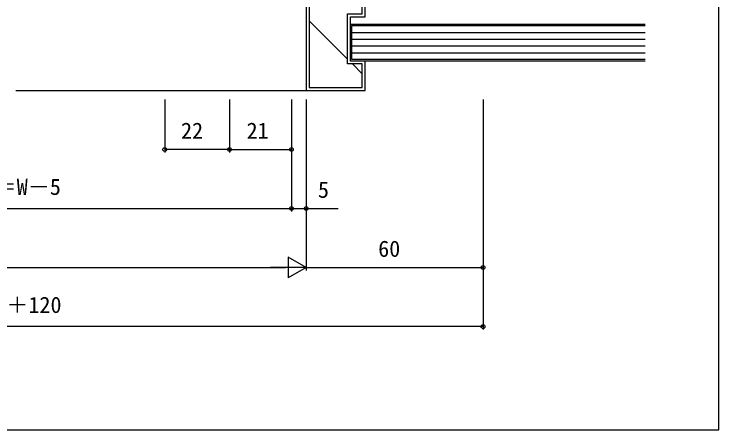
# Model space of a CAD drawing. Units: millimetres, scale not verified. Extents: x -437 to 438, y -344 to 341.
# Drawn here: x 199.1 to 438.2, y -343.7 to -202.8 of the extents above; entities that cross this region are included whole.
import ezdxf
from ezdxf.enums import TextEntityAlignment as Align

# ---------------------------------------------------------------- set-up
doc = ezdxf.new("R2010")
doc.units = ezdxf.units.MM
doc.header["$LTSCALE"] = 2
for name, color, linetype in [('0-7_YKK_D', 6, 'Continuous'), ('0-8_YKK_ZWAK', 7, 'Continuous'), ('0-9_YSS_K', 3, 'Continuous')]:
    doc.layers.add(name, color=color, linetype=linetype)
doc.styles.add('ＭＳ ゴシック', font='')
doc.styles.get('ＭＳ ゴシック').set_extended_font_data('MS Gothic')

msp = doc.modelspace()

# ---------------------------------------------------------------- linework, layer by layer
at = {"layer": '0-7_YKK_D'}
for p, q in [((250.167, -231.7), (250.167, -249.7)), ((272.167, -231.7), (272.167, -249.7)), ((272.167, -231.7), (272.167, -249.7)), ((293.167, -231.7), (293.167, -249.7)), ((293.167, -231.7), (293.167, -269.7)), ((293.167, -231.7), (293.167, -269.7)), ((298.167, -231.7), (298.167, -289.7)), ((298.167, -231.7), (298.167, -289.7)), ((298.167, -231.7), (298.167, -269.7)), ((358.167, -231.7), (358.167, -289.7)), ((358.167, -231.7), (358.167, -309.7)), ((272.167, -248.7), (250.167, -248.7)), ((272.167, -248.7), (293.167, -248.7)), ((98.318, -268.7), (293.167, -268.7)), ((298.167, -288.7), (292.105, -285.2)), ((292.105, -285.2), (292.105, -292.2)), ((105.167, -288.7), (291.167, -288.7)), ((298.167, -288.7), (286.043, -288.7)), ((298.167, -288.7), (292.105, -292.2)), ((298.167, -288.7), (358.167, -288.7)), ((358.167, -308.7), (38.167, -308.7))]:
    msp.add_line(p, q, dxfattribs=at)
msp.add_lwpolyline([(293.167, -268.7), (298.167, -268.7), (309.064, -268.7)], dxfattribs=at)
for centre in [(250.167, -248.7), (272.167, -248.7), (272.167, -248.7), (293.167, -248.7), (293.167, -268.7), (293.167, -268.7), (298.167, -268.7), (358.167, -288.7), (358.167, -308.7)]:
    msp.add_circle(centre, 0.637, dxfattribs=at)
at = {"layer": '0-8_YKK_ZWAK'}
msp.add_lwpolyline([(-436.8, -343.7), (438.2, -343.7), (438.2, 306.3)], dxfattribs=at)
at = {"layer": '0-9_YSS_K'}
for p, q in [((299.167, -205.019), (312.167, -218.019)), ((313.667, -209), (413.202, -209)), ((313.667, -211.3), (413.202, -211.3)), ((313.667, -213.6), (413.202, -213.6)), ((313.667, -215.9), (413.202, -215.9)), ((313.848, -219.7), (317.167, -223.019)), ((199.667, -228.7), (298.167, -228.7)), ((299.167, -227.47), (299.397, -227.7))]:
    msp.add_line(p, q, dxfattribs=at)
for points in [[(318.167, -141.2), (301.167, -141.2), (301.167, -156.2), (298.167, -156.2), (298.167, -228.7), (318.167, -228.7), (318.167, -218.7), (313.167, -218.7), (313.167, -203.7), (318.167, -203.7)], [(317.167, -142.2), (302.167, -142.2), (302.167, -157.2), (299.167, -157.2), (299.167, -227.7), (317.167, -227.7), (317.167, -219.7), (312.167, -219.7), (312.167, -202.7), (317.167, -202.7)]]:
    msp.add_lwpolyline(points, close=True, dxfattribs=at)
for points in [[(413.202, -218.7), (313.167, -218.7), (313.167, -206.2), (413.202, -206.2)], [(413.202, -218.2), (313.667, -218.2), (313.667, -206.7), (413.202, -206.7)]]:
    msp.add_lwpolyline(points, dxfattribs=at)

# ---------------------------------------------------------------- texts
at = {"layer": '0-7_YKK_D', "style": 'ＭＳ ゴシック'}
for s, p in [('22', (255.712, -246.7)), ('21', (277.958, -246.7)), ('網戸出来幅：MW＝W－5', (139.982, -265.72)), ('5', (302.163, -266.7)), ('60', (322.606, -286.7)), ('躯体開口幅＝W＋120', (147.691, -305.72))]:
    msp.add_text(s, height=5.499, dxfattribs=at).set_placement(p, align=Align.BOTTOM_LEFT)

doc.saveas('drawing.dxf')
